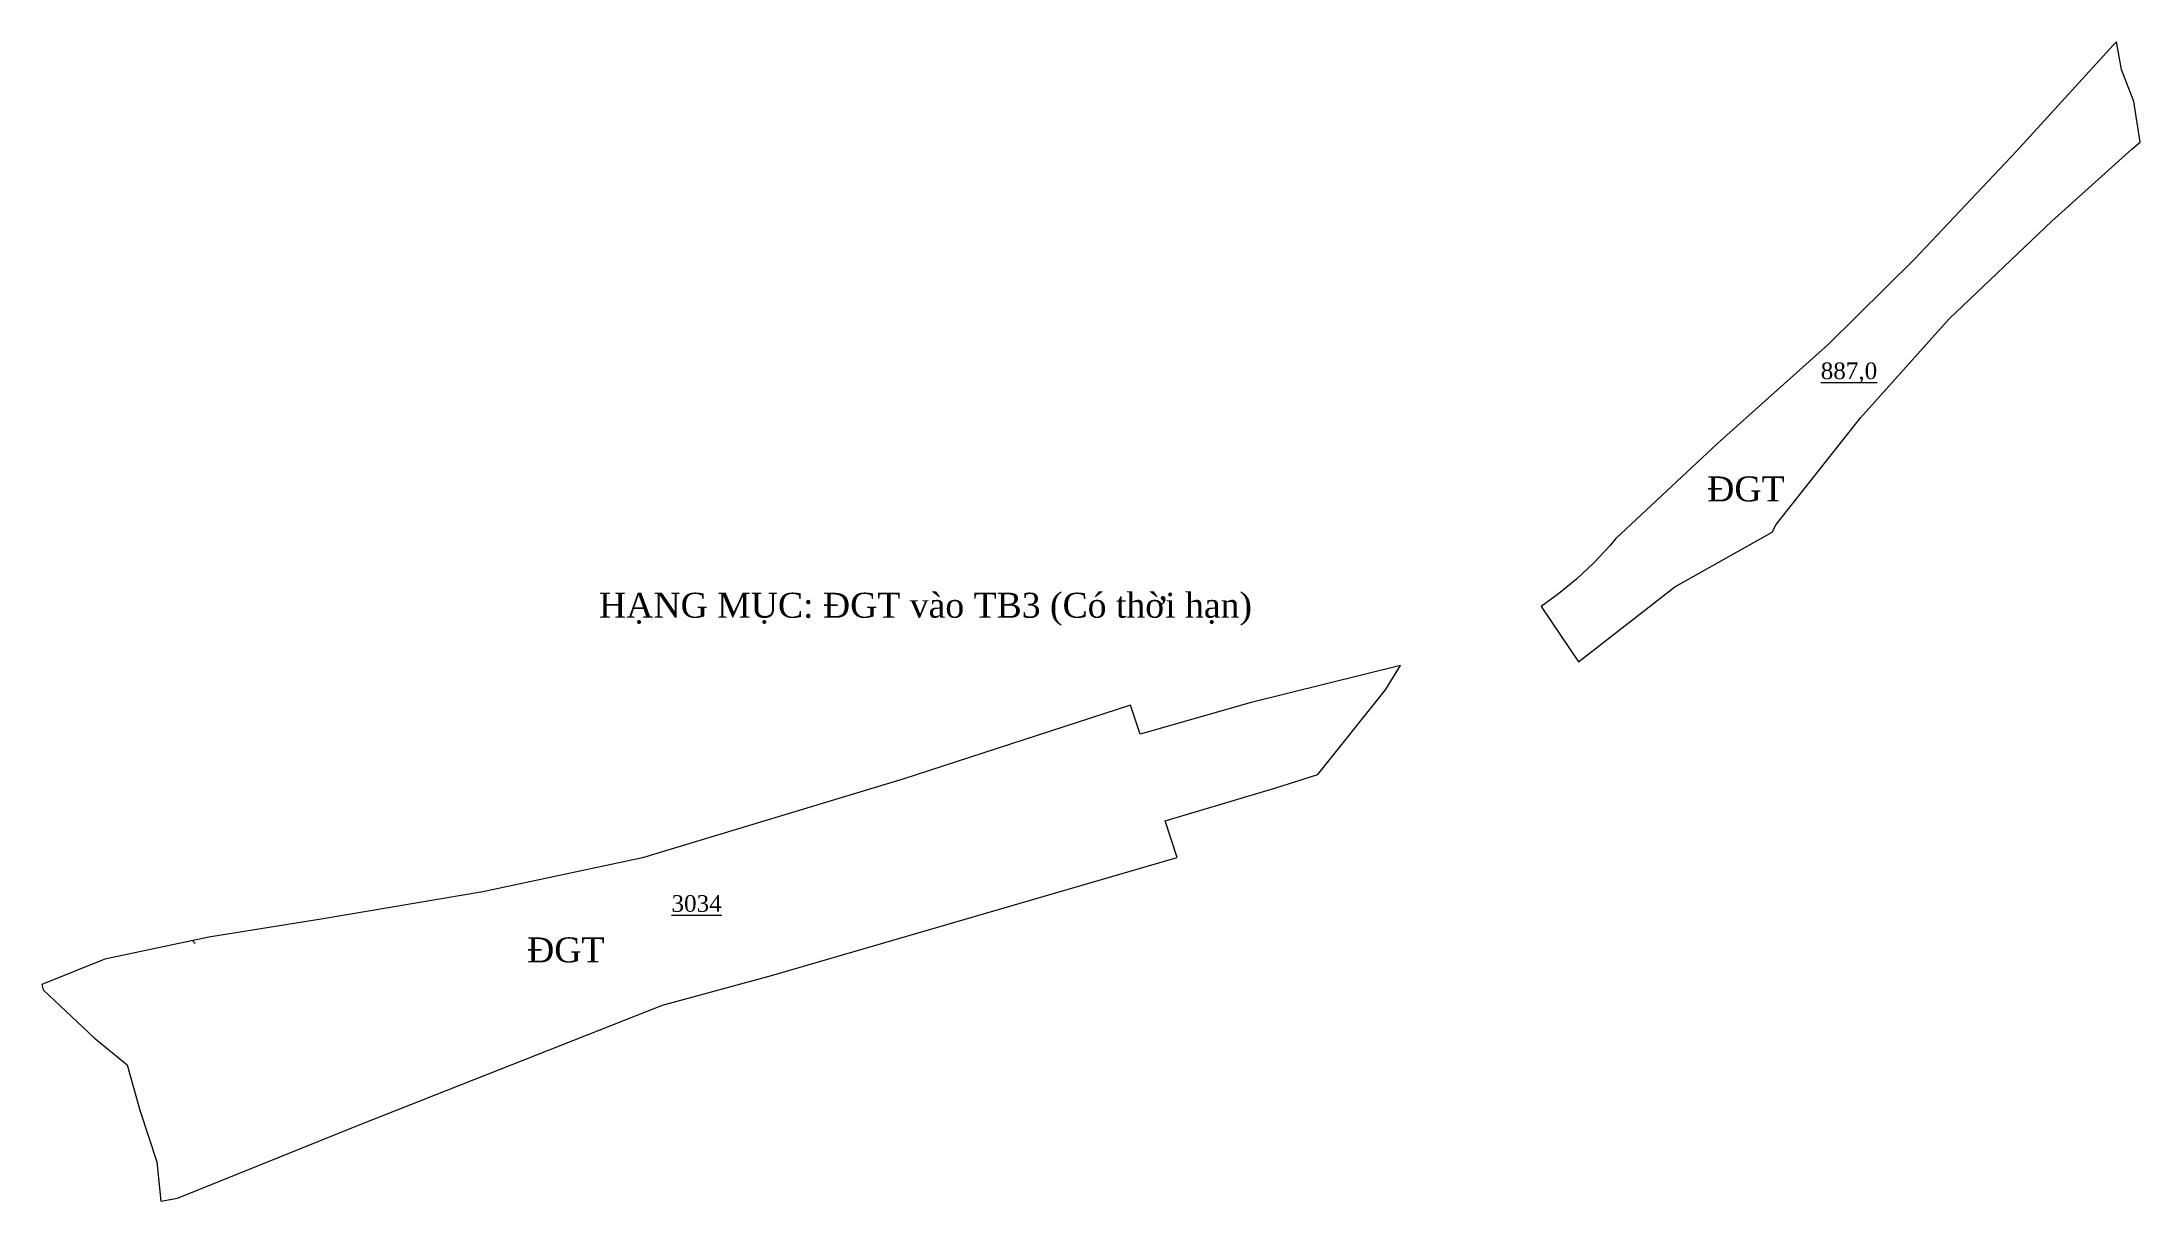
# Model space of a CAD drawing. Header units: metres. Extents: x 547840 to 548092, y 1840948 to 1841087.
import ezdxf
from ezdxf.enums import TextEntityAlignment as Align

# ---------------------------------------------------------------- set-up
doc = ezdxf.new("R2010")
doc.units = ezdxf.units.M
doc.header["$MEASUREMENT"] = 0
for name, color, linetype, lineweight in [('Level 10', 7, 'Continuous', 0), ('Level 23', 7, 'Continuous', 0), ('Level 28', 7, 'Continuous', 0), ('Level 30', 7, 'Continuous', 0), ('Level 5', 7, 'Continuous', 0)]:
    doc.layers.add(name, color=color, linetype=linetype, lineweight=lineweight)
doc.styles.add('Style-Times New Roman', font='times.ttf')

msp = doc.modelspace()

# ---------------------------------------------------------------- linework, layer by layer
at = {"layer": 'Level 10', "color": 7, "flags": 128}
msp.add_lwpolyline([(547993.23, 1840999.26), (548001.37, 1841009.45), (548003.16, 1841012.38)], dxfattribs=at)
at = {"layer": 'Level 23', "color": 30}
msp.add_line((547857.85, 1840979.29), (547858.18, 1840978.93), dxfattribs=at)
at = {"layer": 'Level 30', "color": 5, "lineweight": 13, "flags": 128}
msp.add_lwpolyline([(548047.86, 1841028.4), (548048.35, 1841029.34), (548058.48, 1841042.15), (548069.17, 1841054.07), (548081.49, 1841065.8), (548091.13, 1841074.48), (548092.11, 1841075.33), (548091.37, 1841080.21), (548089.9, 1841084.04), (548089.28, 1841087.37), (548088.92, 1841087.02), (548077.25, 1841074.25), (548064.99, 1841061.26), (548054.58, 1841050.99), (548041.3, 1841039.08), (548029.06, 1841027.65), (548028.33, 1841026.79), (548026.4, 1841024.72), (548024.34, 1841022.78), (548022.16, 1841020.98), (548020.07, 1841019.47), (548024.58, 1841012.84), (548036.16, 1841021.86)], close=True, dxfattribs=at)
msp.add_lwpolyline([(547993.23, 1840999.26), (548001.37, 1841009.45), (548003.16, 1841012.38), (547985.21, 1841007.92), (547971.85, 1841004.13), (547970.66, 1841007.61), (547943.3, 1840998.7), (547911.98, 1840989.23), (547892.77, 1840985.18), (547873.58, 1840981.91), (547859.82, 1840979.7), (547847.29, 1840977.08), (547839.75, 1840974.03), (547839.89, 1840973.36), (547846.04, 1840967.6), (547850.01, 1840964.37), (547851.52, 1840958.92), (547853.57, 1840952.68), (547854.04, 1840947.97), (547856.06, 1840948.31), (547878.03, 1840957.19), (547914.4, 1840971.53), (547927.5, 1840975.1), (547976.28, 1840989.28), (547974.84, 1840993.71), (547988.16, 1840997.65), (547993.23, 1840999.26)], dxfattribs=at)

# ---------------------------------------------------------------- texts
at = {"layer": 'Level 28', "color": 1, "lineweight": 0, "style": 'Style-Times New Roman'}
for s, p in [('ĐGT', (548044.7, 1841032.12)), ('HẠNG MỤC: ĐGT vào TB3 (Có thời hạn)', (547946.02, 1841018.13)), ('ĐGT', (547902.75, 1840976.68))]:
    msp.add_text(s, height=3, dxfattribs=at).set_placement(p, align=Align.CENTER)
at = {"layer": 'Level 5', "color": 5, "linetype": 'Continuous', "lineweight": 0, "style": 'Style-Times New Roman'}
for s, p in [('%%u887,0%%U', (548057.1, 1841047.82)), ('%%U3034', (547918.49, 1840983.76))]:
    msp.add_text(s, height=2, dxfattribs=at).set_placement(p, align=Align.MIDDLE_CENTER)

doc.saveas('drawing.dxf')
